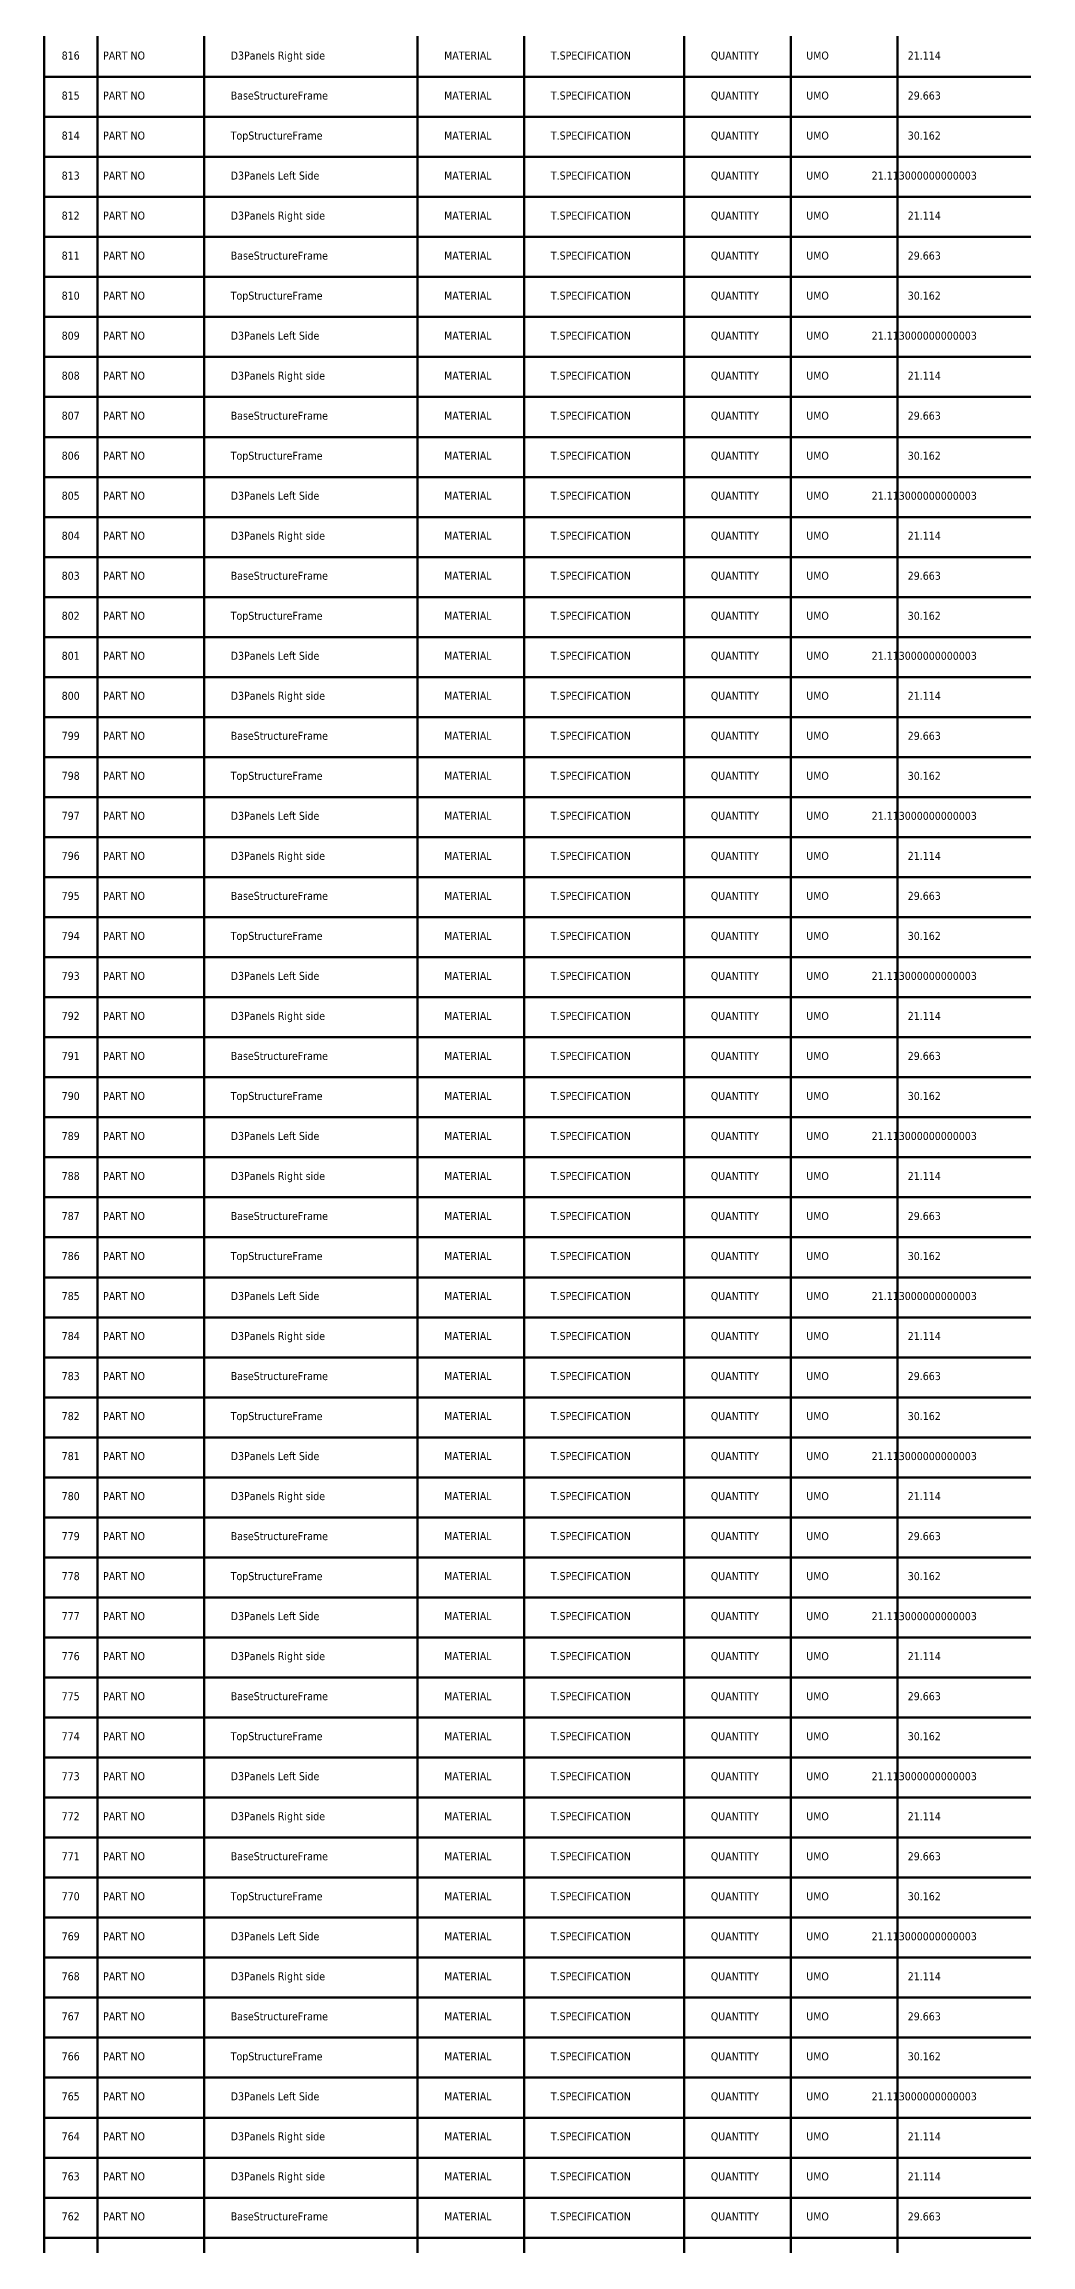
# Model space of a CAD drawing. Header units: metres. Extents: x 849 to 1219, y 30 to 13240.
# Drawn here: x 849 to 1219, y 11587 to 12412 of the extents above; entities that cross this region are included whole.
import ezdxf
from ezdxf.enums import TextEntityAlignment as Align

# ---------------------------------------------------------------- set-up
doc = ezdxf.new("R2010")
doc.units = ezdxf.units.M
doc.layers.add('Default', color=7, linetype='Continuous', lineweight=50, true_color=0x000000)
doc.styles.add('Default', font='tahoma.ttf')

msp = doc.modelspace()

# ---------------------------------------------------------------- linework, layer by layer
at = {"layer": 'Default'}
for p, q in [((849, 160), (849, 13240)), ((869, 13240), (869, 160)), ((909, 13240), (909, 160)), ((989, 13240), (989, 160)), ((1029, 13240), (1029, 160)), ((1089, 13240), (1089, 160)), ((1129, 13240), (1129, 160)), ((1169, 13240), (1169, 160)), ((849, 12400), (1219, 12400)), ((849, 12385), (1219, 12385)), ((849, 12370), (1219, 12370)), ((849, 12355), (1219, 12355)), ((849, 12340), (1219, 12340)), ((849, 12325), (1219, 12325)), ((849, 12310), (1219, 12310)), ((849, 12295), (1219, 12295)), ((849, 12280), (1219, 12280)), ((849, 12265), (1219, 12265)), ((849, 12250), (1219, 12250)), ((849, 12235), (1219, 12235)), ((849, 12220), (1219, 12220)), ((849, 12205), (1219, 12205)), ((849, 12190), (1219, 12190)), ((849, 12175), (1219, 12175)), ((849, 12160), (1219, 12160)), ((849, 12145), (1219, 12145)), ((849, 12130), (1219, 12130)), ((849, 12115), (1219, 12115)), ((849, 12100), (1219, 12100)), ((849, 12085), (1219, 12085)), ((849, 12070), (1219, 12070)), ((849, 12055), (1219, 12055)), ((849, 12040), (1219, 12040)), ((849, 12025), (1219, 12025)), ((849, 12010), (1219, 12010)), ((849, 11995), (1219, 11995)), ((849, 11980), (1219, 11980)), ((849, 11965), (1219, 11965)), ((849, 11950), (1219, 11950)), ((849, 11935), (1219, 11935)), ((849, 11920), (1219, 11920)), ((849, 11905), (1219, 11905)), ((849, 11890), (1219, 11890)), ((849, 11875), (1219, 11875)), ((849, 11860), (1219, 11860)), ((849, 11845), (1219, 11845)), ((849, 11830), (1219, 11830)), ((849, 11815), (1219, 11815)), ((849, 11800), (1219, 11800)), ((849, 11785), (1219, 11785)), ((849, 11770), (1219, 11770)), ((849, 11755), (1219, 11755)), ((849, 11740), (1219, 11740)), ((849, 11725), (1219, 11725)), ((849, 11710), (1219, 11710)), ((849, 11695), (1219, 11695)), ((849, 11680), (1219, 11680)), ((849, 11665), (1219, 11665)), ((849, 11650), (1219, 11650)), ((849, 11635), (1219, 11635)), ((849, 11620), (1219, 11620)), ((849, 11605), (1219, 11605)), ((849, 11590), (1219, 11590))]:
    msp.add_line(p, q, dxfattribs=at)

# ---------------------------------------------------------------- texts
at = {"layer": 'Default', "style": 'Default'}
for s, p in [('816', (859, 12408)), ('PART NO', (879, 12408)), ('UMO', (1139, 12408)), ('21.114', (1179, 12408)), ('815', (859, 12393)), ('PART NO', (879, 12393)), ('UMO', (1139, 12393)), ('29.663', (1179, 12393)), ('814', (859, 12378)), ('PART NO', (879, 12378)), ('UMO', (1139, 12378)), ('30.162', (1179, 12378)), ('813', (859, 12363)), ('PART NO', (879, 12363)), ('UMO', (1139, 12363)), ('21.113000000000003', (1179, 12363)), ('812', (859, 12348)), ('PART NO', (879, 12348)), ('UMO', (1139, 12348)), ('21.114', (1179, 12348)), ('811', (859, 12333)), ('PART NO', (879, 12333)), ('UMO', (1139, 12333)), ('29.663', (1179, 12333)), ('810', (859, 12318)), ('PART NO', (879, 12318)), ('UMO', (1139, 12318)), ('30.162', (1179, 12318)), ('809', (859, 12303)), ('PART NO', (879, 12303)), ('UMO', (1139, 12303)), ('21.113000000000003', (1179, 12303)), ('808', (859, 12288)), ('PART NO', (879, 12288)), ('UMO', (1139, 12288)), ('21.114', (1179, 12288)), ('807', (859, 12273)), ('PART NO', (879, 12273)), ('UMO', (1139, 12273)), ('29.663', (1179, 12273)), ('806', (859, 12258)), ('PART NO', (879, 12258)), ('UMO', (1139, 12258)), ('30.162', (1179, 12258)), ('805', (859, 12243)), ('PART NO', (879, 12243)), ('UMO', (1139, 12243)), ('21.113000000000003', (1179, 12243)), ('804', (859, 12228)), ('PART NO', (879, 12228)), ('UMO', (1139, 12228)), ('21.114', (1179, 12228)), ('803', (859, 12213)), ('PART NO', (879, 12213)), ('UMO', (1139, 12213)), ('29.663', (1179, 12213)), ('802', (859, 12198)), ('PART NO', (879, 12198)), ('UMO', (1139, 12198)), ('30.162', (1179, 12198)), ('801', (859, 12183)), ('PART NO', (879, 12183)), ('UMO', (1139, 12183)), ('21.113000000000003', (1179, 12183)), ('800', (859, 12168)), ('PART NO', (879, 12168)), ('UMO', (1139, 12168)), ('21.114', (1179, 12168)), ('799', (859, 12153)), ('PART NO', (879, 12153)), ('UMO', (1139, 12153)), ('29.663', (1179, 12153)), ('798', (859, 12138)), ('PART NO', (879, 12138)), ('UMO', (1139, 12138)), ('30.162', (1179, 12138)), ('797', (859, 12123)), ('PART NO', (879, 12123)), ('UMO', (1139, 12123)), ('21.113000000000003', (1179, 12123)), ('796', (859, 12108)), ('PART NO', (879, 12108)), ('UMO', (1139, 12108)), ('21.114', (1179, 12108)), ('795', (859, 12093)), ('PART NO', (879, 12093)), ('UMO', (1139, 12093)), ('29.663', (1179, 12093)), ('794', (859, 12078)), ('PART NO', (879, 12078)), ('UMO', (1139, 12078)), ('30.162', (1179, 12078)), ('793', (859, 12063)), ('PART NO', (879, 12063)), ('UMO', (1139, 12063)), ('21.113000000000003', (1179, 12063)), ('792', (859, 12048)), ('PART NO', (879, 12048)), ('UMO', (1139, 12048)), ('21.114', (1179, 12048)), ('791', (859, 12033)), ('PART NO', (879, 12033)), ('UMO', (1139, 12033)), ('29.663', (1179, 12033)), ('790', (859, 12018)), ('PART NO', (879, 12018)), ('UMO', (1139, 12018)), ('30.162', (1179, 12018)), ('789', (859, 12003)), ('PART NO', (879, 12003)), ('UMO', (1139, 12003)), ('21.113000000000003', (1179, 12003)), ('788', (859, 11988)), ('PART NO', (879, 11988)), ('UMO', (1139, 11988)), ('21.114', (1179, 11988)), ('787', (859, 11973)), ('PART NO', (879, 11973)), ('UMO', (1139, 11973)), ('29.663', (1179, 11973)), ('786', (859, 11958)), ('PART NO', (879, 11958)), ('UMO', (1139, 11958)), ('30.162', (1179, 11958)), ('785', (859, 11943)), ('PART NO', (879, 11943)), ('UMO', (1139, 11943)), ('21.113000000000003', (1179, 11943)), ('784', (859, 11928)), ('PART NO', (879, 11928)), ('UMO', (1139, 11928)), ('21.114', (1179, 11928)), ('783', (859, 11913)), ('PART NO', (879, 11913)), ('UMO', (1139, 11913)), ('29.663', (1179, 11913)), ('782', (859, 11898)), ('PART NO', (879, 11898)), ('UMO', (1139, 11898)), ('30.162', (1179, 11898)), ('781', (859, 11883)), ('PART NO', (879, 11883)), ('UMO', (1139, 11883)), ('21.113000000000003', (1179, 11883)), ('780', (859, 11868)), ('PART NO', (879, 11868)), ('UMO', (1139, 11868)), ('21.114', (1179, 11868)), ('779', (859, 11853)), ('PART NO', (879, 11853)), ('UMO', (1139, 11853)), ('29.663', (1179, 11853)), ('778', (859, 11838)), ('PART NO', (879, 11838)), ('UMO', (1139, 11838)), ('30.162', (1179, 11838)), ('777', (859, 11823)), ('PART NO', (879, 11823)), ('UMO', (1139, 11823)), ('21.113000000000003', (1179, 11823)), ('776', (859, 11808)), ('PART NO', (879, 11808)), ('UMO', (1139, 11808)), ('21.114', (1179, 11808)), ('775', (859, 11793)), ('PART NO', (879, 11793)), ('UMO', (1139, 11793)), ('29.663', (1179, 11793)), ('774', (859, 11778)), ('PART NO', (879, 11778)), ('UMO', (1139, 11778)), ('30.162', (1179, 11778)), ('773', (859, 11763)), ('PART NO', (879, 11763)), ('UMO', (1139, 11763)), ('21.113000000000003', (1179, 11763)), ('772', (859, 11748)), ('PART NO', (879, 11748)), ('UMO', (1139, 11748)), ('21.114', (1179, 11748)), ('771', (859, 11733)), ('PART NO', (879, 11733)), ('UMO', (1139, 11733)), ('29.663', (1179, 11733)), ('770', (859, 11718)), ('PART NO', (879, 11718)), ('UMO', (1139, 11718)), ('30.162', (1179, 11718)), ('769', (859, 11703)), ('PART NO', (879, 11703)), ('UMO', (1139, 11703)), ('21.113000000000003', (1179, 11703)), ('768', (859, 11688)), ('PART NO', (879, 11688)), ('UMO', (1139, 11688)), ('21.114', (1179, 11688)), ('767', (859, 11673)), ('PART NO', (879, 11673)), ('UMO', (1139, 11673)), ('29.663', (1179, 11673)), ('766', (859, 11658)), ('PART NO', (879, 11658)), ('UMO', (1139, 11658)), ('30.162', (1179, 11658)), ('765', (859, 11643)), ('PART NO', (879, 11643)), ('UMO', (1139, 11643)), ('21.113000000000003', (1179, 11643)), ('764', (859, 11628)), ('PART NO', (879, 11628)), ('UMO', (1139, 11628)), ('21.114', (1179, 11628)), ('763', (859, 11613)), ('PART NO', (879, 11613)), ('UMO', (1139, 11613)), ('21.114', (1179, 11613)), ('762', (859, 11598)), ('PART NO', (879, 11598)), ('UMO', (1139, 11598)), ('29.663', (1179, 11598))]:
    msp.add_text(s, height=3, dxfattribs=at).set_placement(p, align=Align.MIDDLE_CENTER)
for s, p in [('D3Panels Right side', (919, 12408)), ('MATERIAL', (999, 12408)), ('T.SPECIFICATION', (1039, 12408)), ('QUANTITY', (1099, 12408)), ('BaseStructureFrame', (919, 12393)), ('MATERIAL', (999, 12393)), ('T.SPECIFICATION', (1039, 12393)), ('QUANTITY', (1099, 12393)), ('TopStructureFrame', (919, 12378)), ('MATERIAL', (999, 12378)), ('T.SPECIFICATION', (1039, 12378)), ('QUANTITY', (1099, 12378)), ('D3Panels Left Side', (919, 12363)), ('MATERIAL', (999, 12363)), ('T.SPECIFICATION', (1039, 12363)), ('QUANTITY', (1099, 12363)), ('D3Panels Right side', (919, 12348)), ('MATERIAL', (999, 12348)), ('T.SPECIFICATION', (1039, 12348)), ('QUANTITY', (1099, 12348)), ('BaseStructureFrame', (919, 12333)), ('MATERIAL', (999, 12333)), ('T.SPECIFICATION', (1039, 12333)), ('QUANTITY', (1099, 12333)), ('TopStructureFrame', (919, 12318)), ('MATERIAL', (999, 12318)), ('T.SPECIFICATION', (1039, 12318)), ('QUANTITY', (1099, 12318)), ('D3Panels Left Side', (919, 12303)), ('MATERIAL', (999, 12303)), ('T.SPECIFICATION', (1039, 12303)), ('QUANTITY', (1099, 12303)), ('D3Panels Right side', (919, 12288)), ('MATERIAL', (999, 12288)), ('T.SPECIFICATION', (1039, 12288)), ('QUANTITY', (1099, 12288)), ('BaseStructureFrame', (919, 12273)), ('MATERIAL', (999, 12273)), ('T.SPECIFICATION', (1039, 12273)), ('QUANTITY', (1099, 12273)), ('TopStructureFrame', (919, 12258)), ('MATERIAL', (999, 12258)), ('T.SPECIFICATION', (1039, 12258)), ('QUANTITY', (1099, 12258)), ('D3Panels Left Side', (919, 12243)), ('MATERIAL', (999, 12243)), ('T.SPECIFICATION', (1039, 12243)), ('QUANTITY', (1099, 12243)), ('D3Panels Right side', (919, 12228)), ('MATERIAL', (999, 12228)), ('T.SPECIFICATION', (1039, 12228)), ('QUANTITY', (1099, 12228)), ('BaseStructureFrame', (919, 12213)), ('MATERIAL', (999, 12213)), ('T.SPECIFICATION', (1039, 12213)), ('QUANTITY', (1099, 12213)), ('TopStructureFrame', (919, 12198)), ('MATERIAL', (999, 12198)), ('T.SPECIFICATION', (1039, 12198)), ('QUANTITY', (1099, 12198)), ('D3Panels Left Side', (919, 12183)), ('MATERIAL', (999, 12183)), ('T.SPECIFICATION', (1039, 12183)), ('QUANTITY', (1099, 12183)), ('D3Panels Right side', (919, 12168)), ('MATERIAL', (999, 12168)), ('T.SPECIFICATION', (1039, 12168)), ('QUANTITY', (1099, 12168)), ('BaseStructureFrame', (919, 12153)), ('MATERIAL', (999, 12153)), ('T.SPECIFICATION', (1039, 12153)), ('QUANTITY', (1099, 12153)), ('TopStructureFrame', (919, 12138)), ('MATERIAL', (999, 12138)), ('T.SPECIFICATION', (1039, 12138)), ('QUANTITY', (1099, 12138)), ('D3Panels Left Side', (919, 12123)), ('MATERIAL', (999, 12123)), ('T.SPECIFICATION', (1039, 12123)), ('QUANTITY', (1099, 12123)), ('D3Panels Right side', (919, 12108)), ('MATERIAL', (999, 12108)), ('T.SPECIFICATION', (1039, 12108)), ('QUANTITY', (1099, 12108)), ('BaseStructureFrame', (919, 12093)), ('MATERIAL', (999, 12093)), ('T.SPECIFICATION', (1039, 12093)), ('QUANTITY', (1099, 12093)), ('TopStructureFrame', (919, 12078)), ('MATERIAL', (999, 12078)), ('T.SPECIFICATION', (1039, 12078)), ('QUANTITY', (1099, 12078)), ('D3Panels Left Side', (919, 12063)), ('MATERIAL', (999, 12063)), ('T.SPECIFICATION', (1039, 12063)), ('QUANTITY', (1099, 12063)), ('D3Panels Right side', (919, 12048)), ('MATERIAL', (999, 12048)), ('T.SPECIFICATION', (1039, 12048)), ('QUANTITY', (1099, 12048)), ('BaseStructureFrame', (919, 12033)), ('MATERIAL', (999, 12033)), ('T.SPECIFICATION', (1039, 12033)), ('QUANTITY', (1099, 12033)), ('TopStructureFrame', (919, 12018)), ('MATERIAL', (999, 12018)), ('T.SPECIFICATION', (1039, 12018)), ('QUANTITY', (1099, 12018)), ('D3Panels Left Side', (919, 12003)), ('MATERIAL', (999, 12003)), ('T.SPECIFICATION', (1039, 12003)), ('QUANTITY', (1099, 12003)), ('D3Panels Right side', (919, 11988)), ('MATERIAL', (999, 11988)), ('T.SPECIFICATION', (1039, 11988)), ('QUANTITY', (1099, 11988)), ('BaseStructureFrame', (919, 11973)), ('MATERIAL', (999, 11973)), ('T.SPECIFICATION', (1039, 11973)), ('QUANTITY', (1099, 11973)), ('TopStructureFrame', (919, 11958)), ('MATERIAL', (999, 11958)), ('T.SPECIFICATION', (1039, 11958)), ('QUANTITY', (1099, 11958)), ('D3Panels Left Side', (919, 11943)), ('MATERIAL', (999, 11943)), ('T.SPECIFICATION', (1039, 11943)), ('QUANTITY', (1099, 11943)), ('D3Panels Right side', (919, 11928)), ('MATERIAL', (999, 11928)), ('T.SPECIFICATION', (1039, 11928)), ('QUANTITY', (1099, 11928)), ('BaseStructureFrame', (919, 11913)), ('MATERIAL', (999, 11913)), ('T.SPECIFICATION', (1039, 11913)), ('QUANTITY', (1099, 11913)), ('TopStructureFrame', (919, 11898)), ('MATERIAL', (999, 11898)), ('T.SPECIFICATION', (1039, 11898)), ('QUANTITY', (1099, 11898)), ('D3Panels Left Side', (919, 11883)), ('MATERIAL', (999, 11883)), ('T.SPECIFICATION', (1039, 11883)), ('QUANTITY', (1099, 11883)), ('D3Panels Right side', (919, 11868)), ('MATERIAL', (999, 11868)), ('T.SPECIFICATION', (1039, 11868)), ('QUANTITY', (1099, 11868)), ('BaseStructureFrame', (919, 11853)), ('MATERIAL', (999, 11853)), ('T.SPECIFICATION', (1039, 11853)), ('QUANTITY', (1099, 11853)), ('TopStructureFrame', (919, 11838)), ('MATERIAL', (999, 11838)), ('T.SPECIFICATION', (1039, 11838)), ('QUANTITY', (1099, 11838)), ('D3Panels Left Side', (919, 11823)), ('MATERIAL', (999, 11823)), ('T.SPECIFICATION', (1039, 11823)), ('QUANTITY', (1099, 11823)), ('D3Panels Right side', (919, 11808)), ('MATERIAL', (999, 11808)), ('T.SPECIFICATION', (1039, 11808)), ('QUANTITY', (1099, 11808)), ('BaseStructureFrame', (919, 11793)), ('MATERIAL', (999, 11793)), ('T.SPECIFICATION', (1039, 11793)), ('QUANTITY', (1099, 11793)), ('TopStructureFrame', (919, 11778)), ('MATERIAL', (999, 11778)), ('T.SPECIFICATION', (1039, 11778)), ('QUANTITY', (1099, 11778)), ('D3Panels Left Side', (919, 11763)), ('MATERIAL', (999, 11763)), ('T.SPECIFICATION', (1039, 11763)), ('QUANTITY', (1099, 11763)), ('D3Panels Right side', (919, 11748)), ('MATERIAL', (999, 11748)), ('T.SPECIFICATION', (1039, 11748)), ('QUANTITY', (1099, 11748)), ('BaseStructureFrame', (919, 11733)), ('MATERIAL', (999, 11733)), ('T.SPECIFICATION', (1039, 11733)), ('QUANTITY', (1099, 11733)), ('TopStructureFrame', (919, 11718)), ('MATERIAL', (999, 11718)), ('T.SPECIFICATION', (1039, 11718)), ('QUANTITY', (1099, 11718)), ('D3Panels Left Side', (919, 11703)), ('MATERIAL', (999, 11703)), ('T.SPECIFICATION', (1039, 11703)), ('QUANTITY', (1099, 11703)), ('D3Panels Right side', (919, 11688)), ('MATERIAL', (999, 11688)), ('T.SPECIFICATION', (1039, 11688)), ('QUANTITY', (1099, 11688)), ('BaseStructureFrame', (919, 11673)), ('MATERIAL', (999, 11673)), ('T.SPECIFICATION', (1039, 11673)), ('QUANTITY', (1099, 11673)), ('TopStructureFrame', (919, 11658)), ('MATERIAL', (999, 11658)), ('T.SPECIFICATION', (1039, 11658)), ('QUANTITY', (1099, 11658)), ('D3Panels Left Side', (919, 11643)), ('MATERIAL', (999, 11643)), ('T.SPECIFICATION', (1039, 11643)), ('QUANTITY', (1099, 11643)), ('D3Panels Right side', (919, 11628)), ('MATERIAL', (999, 11628)), ('T.SPECIFICATION', (1039, 11628)), ('QUANTITY', (1099, 11628)), ('D3Panels Right side', (919, 11613)), ('MATERIAL', (999, 11613)), ('T.SPECIFICATION', (1039, 11613)), ('QUANTITY', (1099, 11613)), ('BaseStructureFrame', (919, 11598)), ('MATERIAL', (999, 11598)), ('T.SPECIFICATION', (1039, 11598)), ('QUANTITY', (1099, 11598))]:
    msp.add_text(s, height=3, dxfattribs=at).set_placement(p, align=Align.MIDDLE_LEFT)

doc.saveas('drawing.dxf')
